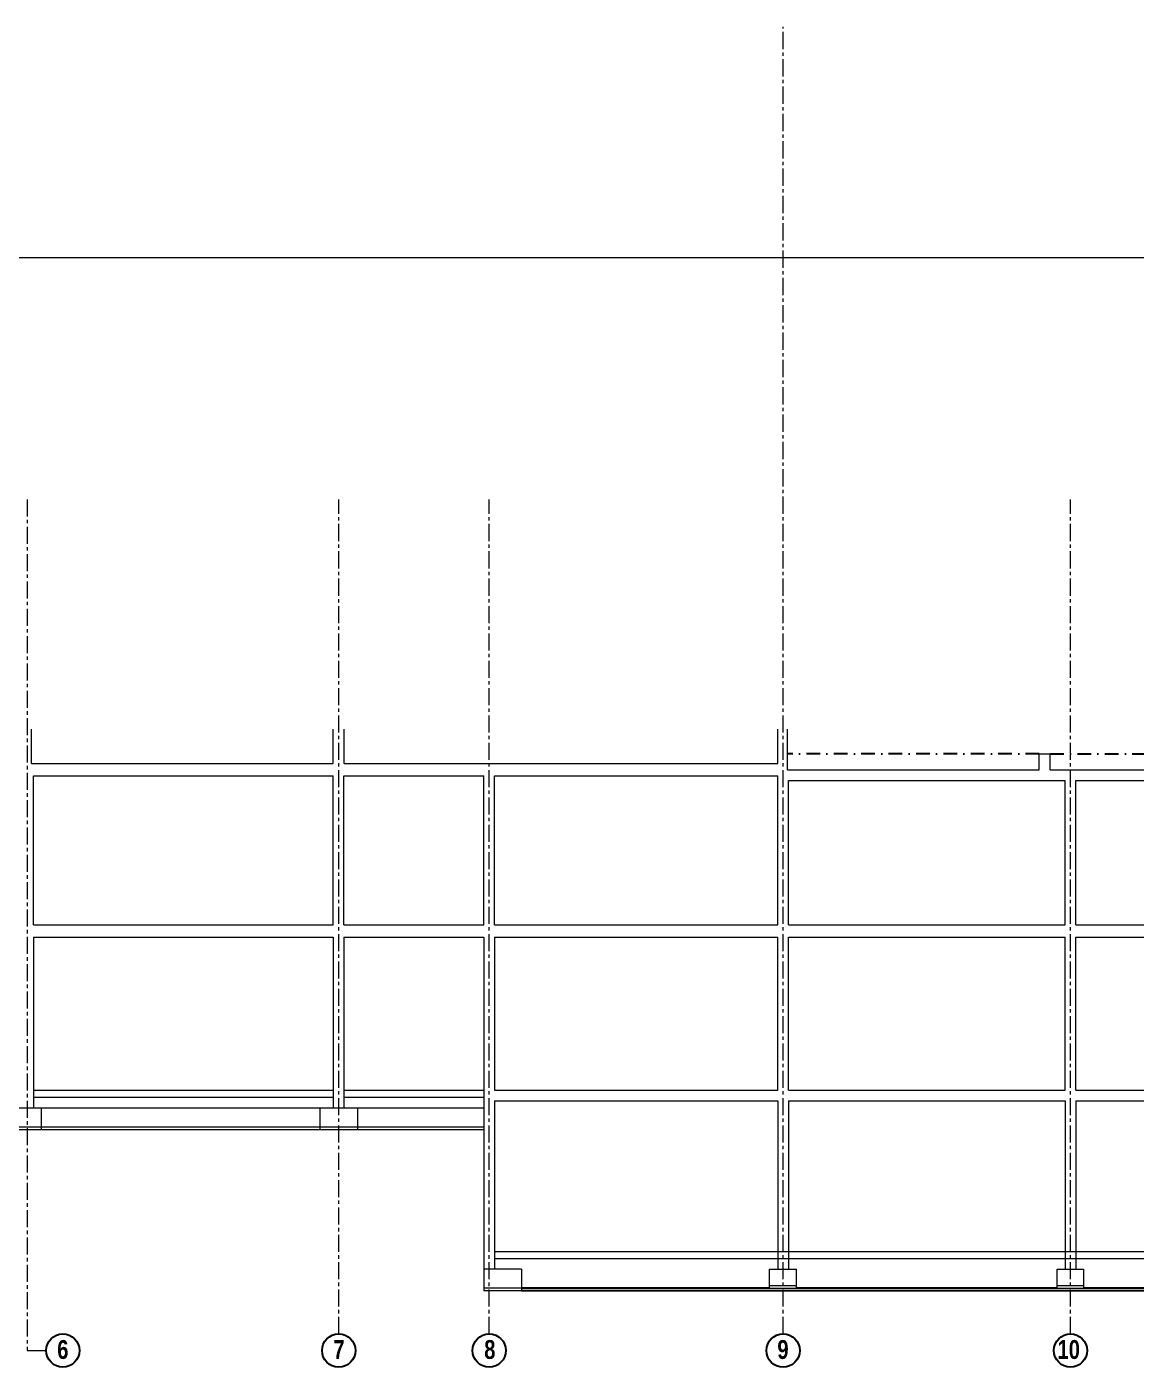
# Model space of a CAD drawing. Header units: millimetres. Extents: x -26249 to 60250, y -21218 to 23336.
# Drawn here: x 28695 to 30756, y -2384 to 107 of the extents above; entities that cross this region are included whole.
import ezdxf
from ezdxf.enums import TextEntityAlignment as Align

# ---------------------------------------------------------------- set-up
doc = ezdxf.new("R2010")
doc.units = ezdxf.units.MM
doc.linetypes.add('AXES', pattern=[50.8, 31.75, -6.35, 6.35, -6.35])
doc.linetypes.add('TIRETPTX2', pattern=[50.8, 25.4, -12.7, 0, -12.7])
doc.layers.add('01_linteaux', color=2, linetype='Continuous')
doc.layers.add('01_texte', color=230, linetype='Continuous')
doc.layers.add('01_murs_coup', color=5, linetype='Continuous', lineweight=60)
doc.layers.add('01_tram_axes', color=10, linetype='AXES', lineweight=9)
doc.styles.add('impact', font='impact.ttf')

msp = doc.modelspace()

# ---------------------------------------------------------------- linework, layer by layer
at = {"layer": '01_linteaux', "linetype": 'TIRETPTX2'}
for p, q in [((30575.717, -1244.018), (30107.717, -1244.018)), ((30595.717, -1244.018), (30903.717, -1244.018))]:
    msp.add_line(p, q, dxfattribs=at)
at = {"layer": '01_linteaux', "lineweight": 0}
for p, q in [((28721.121, -1902.018), (29239.117, -1902.018)), ((29309.117, -1902.018), (29543.717, -1902.018)), ((28721.121, -1937.018), (29239.117, -1937.018)), ((28721.121, -1942.018), (29239.117, -1942.018)), ((29309.117, -1937.018), (29543.717, -1937.018)), ((29309.117, -1942.018), (29543.717, -1942.018))]:
    msp.add_line(p, q, dxfattribs=at)
at = {"layer": '01_linteaux'}
for p, q in [((30074.717, -2237.018), (29613.717, -2237.018)), ((30608.717, -2237.018), (30124.717, -2237.018)), ((30888.717, -2237.018), (30658.717, -2237.018)), ((32253.717, -2242.018), (29613.717, -2242.018))]:
    msp.add_line(p, q, dxfattribs=at)
at = {"layer": '01_murs_coup', "color": 0, "lineweight": 5}
msp.add_line((25699.958, -322.018), (35910.588, -322.018), dxfattribs=at)
at = {"layer": '01_murs_coup', "lineweight": 5}
for p, q in [((28703.12, -1262.018), (28703.12, -1198.368)), ((29264.12, -1262.018), (29264.12, -1198.368)), ((29284.12, -1262.018), (29284.12, -1198.368)), ((30089.717, -1262.018), (30089.717, -1198.368)), ((30107.717, -1274.018), (30107.717, -1198.368)), ((30575.717, -1244.018), (30595.717, -1244.018)), ((30575.717, -1274.018), (30575.717, -1244.018)), ((30595.717, -1274.018), (30595.717, -1244.018)), ((28703.12, -1262.018), (29264.12, -1262.018)), ((29284.12, -1262.018), (30089.717, -1262.018)), ((28707.12, -1562.018), (28707.12, -1285.018)), ((28707.12, -1285.018), (29263.717, -1285.018)), ((29263.717, -1562.018), (29263.717, -1285.018)), ((29283.717, -1562.018), (29283.717, -1285.018)), ((29283.717, -1285.018), (29543.717, -1285.018)), ((29543.717, -1562.018), (29543.717, -1285.018)), ((29563.717, -1562.018), (29563.717, -1285.018)), ((29563.717, -1285.018), (30089.717, -1285.018)), ((30089.717, -1562.018), (30089.717, -1285.018)), ((30107.717, -1274.018), (30575.717, -1274.018)), ((30109.717, -1562.018), (30109.717, -1294.018)), ((30109.717, -1294.018), (30623.717, -1294.018)), ((30595.717, -1274.018), (30903.717, -1274.018)), ((30623.717, -1562.018), (30623.717, -1294.018)), ((30643.717, -1562.018), (30643.717, -1294.018)), ((30643.717, -1294.018), (30903.717, -1294.018)), ((28707.12, -1562.018), (29263.717, -1562.018)), ((29283.717, -1562.018), (29543.717, -1562.018)), ((29563.717, -1562.018), (30089.717, -1562.018)), ((30109.717, -1562.018), (30623.717, -1562.018)), ((30643.717, -1562.018), (31520.029, -1562.018)), ((28707.12, -1585.018), (28707.12, -1902.018)), ((28707.12, -1585.018), (29263.988, -1585.018)), ((29263.988, -1585.018), (29263.988, -1902.018)), ((29283.988, -1585.018), (29283.988, -1902.018)), ((29283.988, -1585.018), (29543.717, -1585.018)), ((29543.717, -1585.018), (29543.717, -2242.018)), ((29563.717, -1585.018), (29563.717, -1869.018)), ((29563.717, -1585.018), (30089.717, -1585.018)), ((30089.717, -1869.018), (30089.717, -1585.018)), ((30109.717, -1869.018), (30109.717, -1585.018)), ((30109.717, -1585.018), (30623.717, -1585.018)), ((30623.717, -1869.018), (30623.717, -1585.018)), ((30643.717, -1869.018), (30643.717, -1585.018)), ((30643.717, -1585.018), (30903.717, -1585.018)), ((28707.12, -1869.018), (29263.988, -1869.018)), ((28707.12, -1882.018), (29263.988, -1882.018)), ((29283.988, -1869.018), (29543.717, -1869.018)), ((29283.988, -1882.018), (29543.717, -1882.018)), ((29563.717, -1869.018), (30089.717, -1869.018)), ((29563.717, -1889.018), (29563.717, -2202.018)), ((29563.717, -1889.018), (30089.717, -1889.018)), ((30089.717, -1889.018), (30089.717, -2202.018)), ((30109.717, -1869.018), (30623.717, -1869.018)), ((30109.717, -1889.018), (30109.717, -2202.018)), ((30109.717, -1889.018), (30623.717, -1889.018)), ((30623.717, -1889.018), (30623.717, -2202.018)), ((30643.717, -1869.018), (30903.717, -1869.018)), ((30643.717, -1889.018), (30643.717, -2202.018)), ((30643.717, -1889.018), (30903.717, -1889.018)), ((28651.121, -1902.018), (28721.121, -1902.018)), ((28721.121, -1902.018), (28721.121, -1942.018)), ((29239.117, -1902.018), (29309.117, -1902.018)), ((29239.117, -1902.018), (29239.117, -1942.018)), ((29309.117, -1902.018), (29309.117, -1942.018)), ((28651.121, -1937.018), (28721.121, -1937.018)), ((28651.121, -1942.018), (28721.121, -1942.018)), ((29239.117, -1937.018), (29309.117, -1937.018)), ((29239.117, -1942.018), (29309.117, -1942.018)), ((29563.717, -2169.018), (31512.727, -2169.018)), ((29563.717, -2182.018), (31512.727, -2182.018)), ((29613.717, -2202.018), (29543.717, -2202.018)), ((29613.717, -2202.018), (29613.717, -2242.018)), ((30074.717, -2237.018), (30074.717, -2202.018)), ((30074.717, -2202.018), (30124.717, -2202.018)), ((30124.717, -2237.018), (30124.717, -2202.018)), ((30608.717, -2237.018), (30608.717, -2202.018)), ((30608.717, -2202.018), (30658.717, -2202.018)), ((30658.717, -2237.018), (30658.717, -2202.018)), ((29613.717, -2237.018), (29543.717, -2237.018)), ((30074.717, -2232.018), (30124.717, -2232.018)), ((30074.717, -2237.018), (30124.717, -2237.018)), ((30608.717, -2232.018), (30658.717, -2232.018)), ((30608.717, -2237.018), (30658.717, -2237.018)), ((29613.717, -2242.018), (29543.717, -2242.018))]:
    msp.add_line(p, q, dxfattribs=at)
at = {"layer": '01_texte'}
for centre in [(28761.635, -2352.998), (29274.117, -2352.998), (29553.717, -2352.998), (30099.717, -2352.998), (30633.717, -2352.998)]:
    msp.add_circle(centre, 30.98, dxfattribs=at)
at = {"layer": '01_tram_axes'}
for p, q in [((30099.717, -2322.018), (30099.717, 106.844)), ((28695.12, -771.348), (28695.12, -2352.998)), ((29274.117, -2322.018), (29274.117, -771.348)), ((29553.717, -2322.018), (29553.717, -771.348)), ((30633.717, -2322.018), (30633.717, -771.348))]:
    msp.add_line(p, q, dxfattribs=at)
at = {"layer": '01_tram_axes', "ltscale": 2}
msp.add_line((28695.12, -2352.998), (28730.655, -2352.998), dxfattribs=at)

# ---------------------------------------------------------------- texts
at = {"layer": '01_texte', "style": 'impact'}
for s, p in [('6', (28761.647, -2351.117)), ('7', (29274.59, -2351.117)), ('8', (29554.952, -2351.117)), ('9', (30099.567, -2351.117)), ('10', (30630.377, -2351.117))]:
    msp.add_text(s, height=35, dxfattribs=at).set_placement(p, align=Align.MIDDLE_CENTER)

doc.saveas('drawing.dxf')
